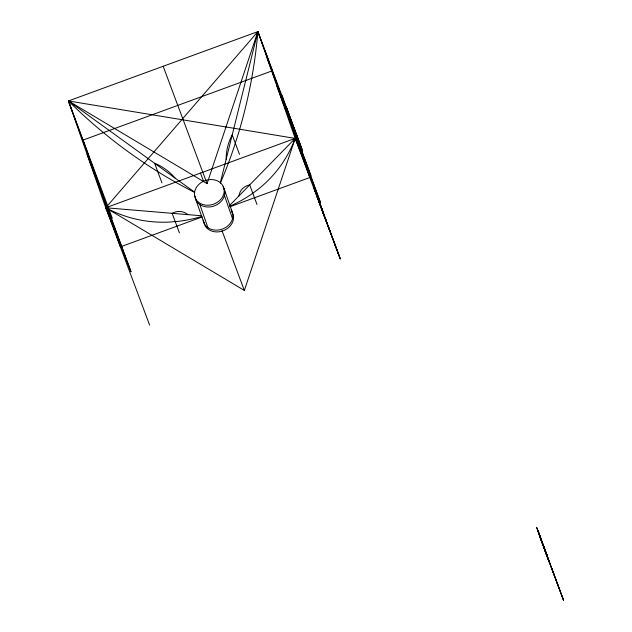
<?xml version="1.0" encoding="UTF-8"?>
<svg xmlns="http://www.w3.org/2000/svg" width="632" height="632" viewBox="0 0 632 632"><rect width="100%" height="100%" fill="white"/><g stroke="black" fill="none" stroke-linecap="round" stroke-linejoin="round"><path stroke-width="0.95" d="M220.292 182.861L257.888 31.6L68.438 100.954L105.742 207.754L149.618 325.117M220.426 182.956A310.352 193.084 -78 0 0 233.943 147.438L237.956 134.948A310.352 193.084 -78 0 0 257.888 31.6L295.183 138.4L320.416 202.358L257.888 31.6L105.742 207.754L130.974 271.713L68.438 100.954L207.043 183.636L257.888 31.6L302.649 151.127M339.068 255.763L295.183 138.4L105.742 207.754L244.339 290.443L295.183 138.4L68.438 100.954L112.322 218.317M229.487 205.566L295.183 138.4A310.352 188.881 38.2 0 1 257.185 190.019L250.501 194.846A310.352 188.881 38.2 0 1 229.914 206.174M272.51 70.721L83.069 140.075L120.364 246.875L202.28 216.887M229.732 206.838L309.814 177.521L281.833 97.423M317.58 198.187L316.837 195.873L340.316 259.065L324.05 214.951M542.453 543.891L540.076 537.216L549.24 562.093L543.228 544.887M201.569 215.788L105.742 207.754A310.352 193.084 -78 0 0 169.66 222.061L178.074 221.358A310.352 193.084 -78 0 0 201.648 216.523M194.664 192.239L68.438 100.954A310.352 188.881 38.2 0 0 150.424 166.99L161.523 173.95A310.352 188.881 38.2 0 0 194.632 192.397M544.286 548.189L546.909 554.92L537.824 530.548L540.17 537.184M322.62 211.088L323.671 213.584L323.165 211.997M281.651 94.832L301.978 149.191M545.866 552.423L563.562 600.4L544.334 548.86M538.33 531.702L540.723 538.109M546.909 554.92L536.663 527.428L539.523 535.407M540.076 537.216L554.327 575.325M563.27 599.46L551.649 568.105M267.21 58.302L311.086 175.664M276.532 85.004L320.416 202.358M322.826 211.499L314.933 189.734L317.477 196.773M323.671 213.584L313.417 186.092L326.001 220.758L319.99 203.551M316.837 195.873L340.032 258.125M239.528 154.453L232.213 134.893A32.785 20.398 -78 0 0 226.138 159.351M256.995 204.476L249.687 184.915A32.785 19.955 38.2 0 0 238.912 195.928M163.167 66.281L207.043 183.636M200.463 173.081L203.528 181.266M221.974 230.609L244.339 290.443M161.95 182.853L154.643 163.293A32.785 19.955 38.2 0 1 175.048 178.05M179.425 232.876L172.109 213.316A32.785 20.398 -78 0 1 187.823 214.635M87.09 154.358L130.974 271.713M325.164 218.159L328.917 228.563M556.839 582.096L558.246 586.133M539.918 535.873L547.96 558.917M538.18 531.07L546.372 554.533M301.82 149.113L286.225 106.737L289.701 116.675M333.593 240.76L335.007 244.797M316.672 194.538L324.722 217.574M282.22 96.222L283.57 100.085M314.933 189.734L323.134 213.197M316.284 194.071L314.586 189.213L316.166 193.503L315.084 190.366M265.195 51.16L283.847 104.564M224.163 188.968L232.244 212.115M224.447 195.533L232.529 218.68M199.838 204.547L207.92 227.686M195.746 199.372L203.828 222.511M328.411 226.77L329.762 230.656M223.025 186.78A15.128 12.529 -19.3 0 1 213.877 206.072A15.128 12.529 -19.3 0 1 195.09 196.157M231.107 209.919A15.128 12.529 -19.3 0 1 222.417 229.053A15.128 12.529 -19.3 0 1 203.243 220.118M231.731 211.696A15.128 12.529 -19.3 0 1 223.041 230.83A15.128 12.529 -19.3 0 1 203.86 221.903M202.382 204.373A15.128 12.529 -19.3 0 0 224.186 190.406A15.128 12.529 -19.3 0 0 201.411 182.403A15.128 12.529 -19.3 0 0 202.382 204.373"/></g></svg>
